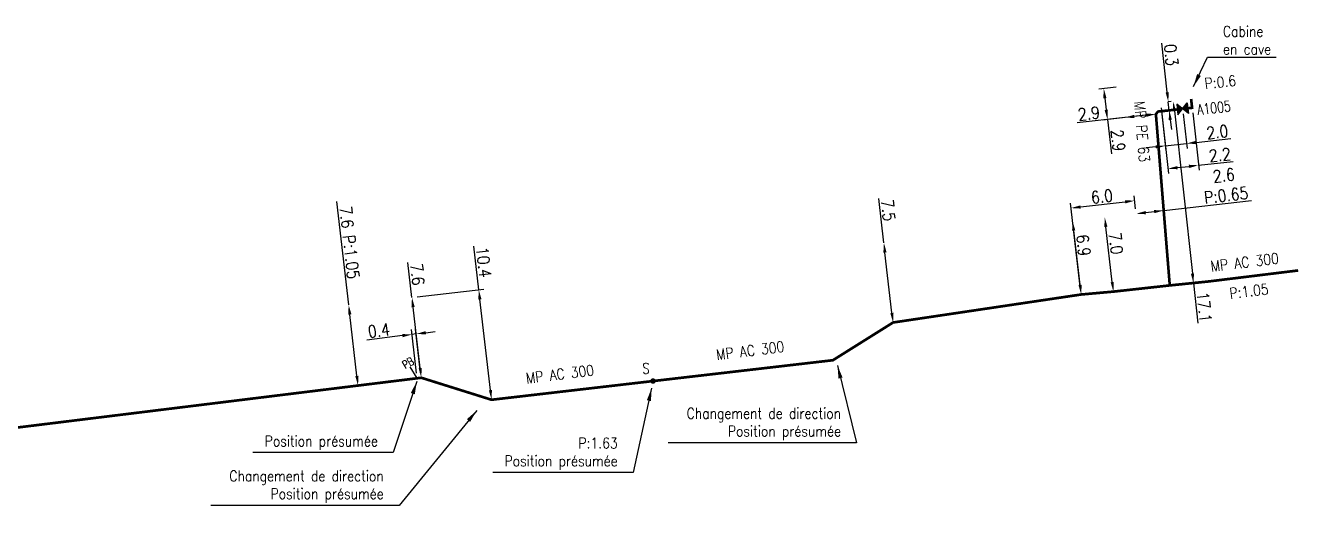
# Model space of a CAD drawing. Header units: millimetres. Extents: x 184000 to 185000, y 128000 to 129000.
# Drawn here: x 184880.8 to 185000.1, y 128707.7 to 128754.2 of the extents above; entities that cross this region are included whole.
import ezdxf
from ezdxf.enums import TextEntityAlignment as Align

# ---------------------------------------------------------------- set-up
doc = ezdxf.new("R2010")
doc.units = ezdxf.units.MM
doc.header["$PDMODE"] = 34
doc.linetypes.add('L_25_PE', pattern=[2000, 1000, 1000])
doc.layers.get('0').update_dxf_attribs({"linetype": 'CONTINUOUS'})
doc.layers.get('DEFPOINTS').update_dxf_attribs({"linetype": 'CONTINUOUS'})
for name, color, linetype in [('G_120', 4, 'CONTINUOUS'), ('G_300', 7, 'CONTINUOUS'), ('G_340', 7, 'CONTINUOUS'), ('G_900', 7, 'CONTINUOUS')]:
    doc.layers.add(name, color=color, linetype=linetype)
doc.styles.add('G_ROMANS', font='ROMANS.SHX', dxfattribs={"width": 0.75})
doc.styles.get("Standard").update_dxf_attribs({"font": 'romans.shx', "width": 0.85})
doc.linetypes.add('G_typB_AP', pattern='A,5,-0.3,["o",Standard,S=1.5,R=0,X=0,Y=-0.5],-1.65', length=6.95)
doc.dimstyles.get("Standard").update_dxf_attribs({"dimtxt": 1.5, "dimasz": 1.2, "dimexe": 0.625, "dimexo": 0.625, "dimgap": 0.25, "dimtad": 1, "dimdec": 1, "dimzin": 0, "dimdsep": 46, "dimtxsty": 'Standard', "dimcen": -0.5, "dimadec": 0, "dimazin": 0, "dimtfac": 1, "dimtdec": 1, "dimtmove": 0, "dimatfit": 3, "dimfxl": 0, "dimtolj": 1, "dimtzin": 0, "dimarcsym": 0})

# ---------------------------------------------------------------- blocks, each defined once
blk = doc.blocks.new('G_340_13')
at = {"color": 0, "linetype": 'Continuous', "flags": 128}
blk.add_lwpolyline([(0, 0), (0, 1.25)], dxfattribs=at)
at = {"color": 0, "linetype": 'Continuous', "style": 'G_ROMANS', "width": 0.75}
blk.add_text('PB', height=0.75, dxfattribs=at).set_placement((0, 1.66), align=Align.MIDDLE)
at = {"color": 0, "linetype": 'Continuous', "width": 0.75, "flags": 3}
for tag, p in [('DEF_LEG', (0, -3.42)), ('DEF_TYPE', (0, -5.56))]:
    blk.add_attdef(tag, text='', height=1.2, dxfattribs=at).set_placement(p, align=Align.MIDDLE)
blk = doc.blocks.new('G_300_11')
at = {"color": 0, "linetype": 'Continuous', "const_width": 0.248, "flags": 128}
blk.add_lwpolyline([(-0.13, 0, 1), (0.13, 0, 1)], format="xyb", close=True, dxfattribs=at)
at = {"linetype": 'Continuous', "style": 'G_ROMANS', "width": 0.75}
blk.add_attdef('S', text='', height=1, dxfattribs=at).set_placement((0, 1.35), align=Align.MIDDLE_CENTER)
at = {"color": 0, "linetype": 'Continuous', "width": 0.75, "flags": 3}
for tag, p in [('DEF_LEG', (0, -5)), ('DEF_COUP', (0, -7.5)), ('DEF_TYPE', (0, -10))]:
    blk.add_attdef(tag, text='', height=1.2, dxfattribs=at).set_placement(p, align=Align.MIDDLE)
blk = doc.blocks.new('*D335')
at = {"layer": 'DEFPOINTS', "color": 0, "linetype": 'Continuous', "transparency": 16777216}
for p in [(184911.05, 128728.09), (184911.05, 128728.09), (184911.92, 128720.54)]:
    blk.add_point(p, dxfattribs=at)
at = {"layer": 'G_120', "color": 0, "linetype": 'Continuous', "lineweight": -2, "transparency": 16777216}
for p, q in [((184911.05, 128728.09), (184909.93, 128737.76)), ((184911.82, 128721.44), (184911.15, 128727.2))]:
    blk.add_line(p, q, dxfattribs=at)
at = {"layer": 'G_120', "color": 0, "linetype": 'Continuous', "transparency": 16777216}
for points in [[(184911.3, 128727.22), (184911, 128727.18), (184911.05, 128728.09)], [(184911.97, 128721.45), (184911.67, 128721.42), (184911.92, 128720.54)]]:
    blk.add_solid(points, dxfattribs=at)
at = {"layer": 'G_120', "color": 0, "linetype": 'Continuous', "transparency": 16777216, "insert": (184911.13, 128733.91), "char_height": 1.125, "attachment_point": 5, "rotation": 276.5939}
blk.add_mtext('\\A1;7.6 P:1.05', dxfattribs=at)
blk = doc.blocks.new('*D336')
at = {"layer": 'DEFPOINTS', "color": 0, "linetype": 'Continuous', "transparency": 16777216}
for p in [(184916.98, 128728.78), (184916.98, 128728.78), (184917.85, 128721.27)]:
    blk.add_point(p, dxfattribs=at)
at = {"layer": 'G_120', "color": 0, "linetype": 'Continuous', "lineweight": -2, "transparency": 16777216}
for p, q in [((184916.98, 128728.78), (184916.6, 128732.04)), ((184917.75, 128722.16), (184917.08, 128727.88))]:
    blk.add_line(p, q, dxfattribs=at)
at = {"layer": 'G_120', "color": 0, "linetype": 'Continuous', "transparency": 16777216}
for points in [[(184917.23, 128727.9), (184916.93, 128727.87), (184916.98, 128728.78)], [(184917.89, 128722.18), (184917.6, 128722.15), (184917.85, 128721.27)]]:
    blk.add_solid(points, dxfattribs=at)
at = {"layer": 'G_120', "color": 0, "linetype": 'Continuous', "transparency": 16777216, "insert": (184917.49, 128730.94), "char_height": 1.125, "attachment_point": 5, "rotation": 276.5939}
blk.add_mtext('\\A1;7.6', dxfattribs=at)
blk = doc.blocks.new('*D337')
at = {"layer": 'DEFPOINTS', "color": 0, "linetype": 'Continuous', "transparency": 16777216}
for p in [(184961.19, 128733.89), (184961.19, 128733.89), (184962.05, 128726.44)]:
    blk.add_point(p, dxfattribs=at)
at = {"layer": 'G_120', "color": 0, "linetype": 'Continuous', "lineweight": -2, "transparency": 16777216}
for p, q in [((184961.19, 128733.89), (184960.71, 128738.04)), ((184961.94, 128727.33), (184961.29, 128732.99))]:
    blk.add_line(p, q, dxfattribs=at)
at = {"layer": 'G_120', "color": 0, "linetype": 'Continuous', "transparency": 16777216}
for points in [[(184961.44, 128733.01), (184961.14, 128732.98), (184961.19, 128733.89)], [(184962.09, 128727.35), (184961.79, 128727.31), (184962.05, 128726.44)]]:
    blk.add_solid(points, dxfattribs=at)
at = {"layer": 'G_120', "color": 0, "linetype": 'Continuous', "transparency": 16777216, "insert": (184961.59, 128736.94), "char_height": 1.125, "attachment_point": 5, "rotation": 276.5939}
blk.add_mtext('\\A1;7.5', dxfattribs=at)
blk = doc.blocks.new('*D352')
at = {"layer": 'DEFPOINTS', "color": 0, "linetype": 'Continuous', "transparency": 16777216}
for p in [(184984.68, 128737.84), (184984.82, 128736.62), (184979.67, 128729.06)]:
    blk.add_point(p, dxfattribs=at)
at = {"layer": 'G_120', "color": 0, "linetype": 'Continuous', "lineweight": -2, "transparency": 16777216}
for p, q in [((184979.62, 128729.52), (184978.66, 128737.61)), ((184979.61, 128737.25), (184983.78, 128737.73)), ((184984.77, 128737.09), (184984.62, 128738.3))]:
    blk.add_line(p, q, dxfattribs=at)
at = {"layer": 'G_120', "color": 0, "linetype": 'Continuous', "transparency": 16777216}
for points in [[(184979.59, 128737.4), (184979.63, 128737.1), (184978.72, 128737.15)], [(184983.77, 128737.88), (184983.8, 128737.58), (184984.68, 128737.84)]]:
    blk.add_solid(points, dxfattribs=at)
at = {"layer": 'G_120', "color": 0, "linetype": 'Continuous', "transparency": 16777216, "insert": (184981.61, 128738.24), "char_height": 1.125, "attachment_point": 5, "rotation": 6.5939}
blk.add_mtext('\\A1;6.0', dxfattribs=at)
blk = doc.blocks.new('*D353')
at = {"layer": 'DEFPOINTS', "color": 0, "linetype": 'Continuous', "transparency": 16777216}
for p in [(184988.3, 128747.14), (184988.56, 128747.17), (184991.6, 128730.28)]:
    blk.add_point(p, dxfattribs=at)
at = {"layer": 'G_120', "color": 0, "linetype": 'Continuous', "lineweight": -2, "transparency": 16777216}
for p, q in [((184988.1, 128747.12), (184987.83, 128747.09)), ((184988.4, 128746.24), (184990.09, 128731.02)), ((184991.14, 128730.23), (184989.73, 128730.07)), ((184990.19, 128730.12), (184990.61, 128726.37))]:
    blk.add_line(p, q, dxfattribs=at)
at = {"layer": 'G_120', "color": 0, "linetype": 'Continuous', "transparency": 16777216}
for points in [[(184988.54, 128746.26), (184988.25, 128746.23), (184988.3, 128747.14)], [(184990.24, 128731.03), (184989.95, 128731), (184990.19, 128730.12)]]:
    blk.add_solid(points, dxfattribs=at)
at = {"layer": 'G_120', "color": 0, "linetype": 'Continuous', "transparency": 16777216, "insert": (184991.2, 128727.88), "char_height": 1.125, "attachment_point": 5, "rotation": 276.369}
blk.add_mtext('\\A1;17.1', dxfattribs=at)
blk = doc.blocks.new('*D354')
at = {"layer": 'DEFPOINTS', "color": 0, "linetype": 'Continuous', "transparency": 16777216}
for p in [(184978.86, 128735.93), (184978.86, 128735.93), (184979.67, 128729.06)]:
    blk.add_point(p, dxfattribs=at)
at = {"layer": 'G_120', "color": 0, "linetype": 'Continuous', "lineweight": -2, "transparency": 16777216}
blk.add_line((184979.57, 128729.95), (184978.97, 128735.04), dxfattribs=at)
at = {"layer": 'G_120', "color": 0, "linetype": 'Continuous', "transparency": 16777216}
for points in [[(184979.12, 128735.06), (184978.82, 128735.02), (184978.86, 128735.93)], [(184979.72, 128729.97), (184979.42, 128729.94), (184979.67, 128729.06)]]:
    blk.add_solid(points, dxfattribs=at)
at = {"layer": 'G_120', "color": 0, "linetype": 'Continuous', "transparency": 16777216, "insert": (184979.89, 128733.66), "char_height": 1.125, "attachment_point": 5, "rotation": 276.7444}
blk.add_mtext('\\A1;6.9', dxfattribs=at)
blk = doc.blocks.new('*D690')
at = {"layer": 'DEFPOINTS', "color": 0, "linetype": 'Continuous', "transparency": 16777216}
for p in [(184917.37, 128725.37), (184917.45, 128721.22), (184917.85, 128721.27)]:
    blk.add_point(p, dxfattribs=at)
at = {"layer": 'G_340', "color": 0, "linetype": 'Continuous', "lineweight": -2, "transparency": 16777216}
for p, q in [((184917.4, 128721.69), (184916.92, 128725.78)), ((184917.37, 128725.37), (184916.98, 128725.32)), ((184917.79, 128721.73), (184917.32, 128725.83)), ((184918.27, 128725.48), (184919.16, 128725.59)), ((184916.08, 128725.21), (184912.76, 128724.8))]:
    blk.add_line(p, q, dxfattribs=at)
at = {"layer": 'G_340', "color": 0, "linetype": 'Continuous', "transparency": 16777216}
for points in [[(184918.25, 128725.63), (184918.29, 128725.33), (184917.37, 128725.37)], [(184916.07, 128725.36), (184916.1, 128725.06), (184916.98, 128725.32)]]:
    blk.add_solid(points, dxfattribs=at)
at = {"layer": 'G_340', "color": 0, "linetype": 'Continuous', "transparency": 16777216, "insert": (184913.87, 128725.69), "char_height": 1.125, "attachment_point": 5, "rotation": 6.9778}
blk.add_mtext('\\A1;0.4', dxfattribs=at)
blk = doc.blocks.new('*D710')
at = {"layer": 'DEFPOINTS', "color": 0, "linetype": 'Continuous', "transparency": 16777216}
for p in [(184923.24, 128729.5), (184916.98, 128728.78), (184924.43, 128719.21)]:
    blk.add_point(p, dxfattribs=at)
at = {"layer": 'G_120', "color": 0, "linetype": 'Continuous', "lineweight": -2, "transparency": 16777216}
for p, q in [((184923.24, 128729.5), (184922.77, 128733.57)), ((184917.45, 128728.83), (184923.7, 128729.56)), ((184924.33, 128720.1), (184923.34, 128728.61))]:
    blk.add_line(p, q, dxfattribs=at)
at = {"layer": 'G_120', "color": 0, "linetype": 'Continuous', "transparency": 16777216}
for points in [[(184923.49, 128728.62), (184923.19, 128728.59), (184923.24, 128729.5)], [(184924.47, 128720.12), (184924.18, 128720.09), (184924.43, 128719.21)]]:
    blk.add_solid(points, dxfattribs=at)
at = {"layer": 'G_120', "color": 0, "linetype": 'Continuous', "transparency": 16777216, "insert": (184923.7, 128732.07), "char_height": 1.125, "attachment_point": 5, "rotation": 276.5939}
blk.add_mtext('\\A1;10.4', dxfattribs=at)
blk = doc.blocks.new('*D773')
at = {"layer": 'DEFPOINTS', "color": 0, "linetype": 'Continuous', "transparency": 16777216}
for p in [(184981.79, 128748.32), (184983.42, 128748.5), (184986.67, 128745.94)]:
    blk.add_point(p, dxfattribs=at)
at = {"layer": 'G_120', "color": 0, "linetype": 'Continuous', "lineweight": -2, "transparency": 16777216}
for p, q in [((184982.95, 128748.45), (184981.32, 128748.26)), ((184981.89, 128747.42), (184982.02, 128746.33)), ((184986.2, 128745.89), (184981.66, 128745.38)), ((184982.13, 128745.44), (184982.51, 128742.23))]:
    blk.add_line(p, q, dxfattribs=at)
at = {"layer": 'G_120', "color": 0, "linetype": 'Continuous', "transparency": 16777216}
for points in [[(184982.04, 128747.44), (184981.74, 128747.4), (184981.79, 128748.32)], [(184982.17, 128746.35), (184981.87, 128746.31), (184982.13, 128745.44)]]:
    blk.add_solid(points, dxfattribs=at)
at = {"layer": 'G_120', "color": 0, "linetype": 'Continuous', "transparency": 16777216, "insert": (184983.12, 128743.47), "char_height": 1.125, "attachment_point": 5, "rotation": 276.7444}
blk.add_mtext('\\A1;2.9', dxfattribs=at)
blk = doc.blocks.new('*D774')
at = {"layer": 'DEFPOINTS', "color": 0, "linetype": 'Continuous', "transparency": 16777216}
for p in [(184986.67, 128745.94), (184983.76, 128745.62), (184983.76, 128745.62)]:
    blk.add_point(p, dxfattribs=at)
at = {"layer": 'G_120', "color": 0, "linetype": 'Continuous', "lineweight": -2, "transparency": 16777216}
for p, q in [((184985.77, 128745.84), (184984.65, 128745.72)), ((184983.76, 128745.62), (184979.31, 128745.12))]:
    blk.add_line(p, q, dxfattribs=at)
at = {"layer": 'G_120', "color": 0, "linetype": 'Continuous', "transparency": 16777216}
for points in [[(184984.63, 128745.87), (184984.67, 128745.57), (184983.76, 128745.62)], [(184985.76, 128745.99), (184985.79, 128745.69), (184986.67, 128745.94)]]:
    blk.add_solid(points, dxfattribs=at)
at = {"layer": 'G_120', "color": 0, "linetype": 'Continuous', "transparency": 16777216, "insert": (184980.39, 128746), "char_height": 1.125, "attachment_point": 5, "rotation": 6.3683}
blk.add_mtext('\\A1;2.9', dxfattribs=at)
blk = doc.blocks.new('*D775')
at = {"layer": 'DEFPOINTS', "color": 0, "linetype": 'Continuous', "transparency": 16777216}
for p in [(184984.82, 128736.62), (184984.82, 128736.62), (184987.4, 128736.92)]:
    blk.add_point(p, dxfattribs=at)
at = {"layer": 'G_120', "color": 0, "linetype": 'Continuous', "lineweight": -2, "transparency": 16777216}
for p, q in [((184987.4, 128736.92), (184995.64, 128737.87)), ((184985.72, 128736.72), (184986.51, 128736.82))]:
    blk.add_line(p, q, dxfattribs=at)
at = {"layer": 'G_120', "color": 0, "linetype": 'Continuous', "transparency": 16777216}
for points in [[(184985.7, 128736.87), (184985.73, 128736.57), (184984.82, 128736.62)], [(184986.49, 128736.96), (184986.53, 128736.67), (184987.4, 128736.92)]]:
    blk.add_solid(points, dxfattribs=at)
at = {"layer": 'G_120', "color": 0, "linetype": 'Continuous', "transparency": 16777216, "insert": (184993.14, 128739.28), "char_height": 1.125, "attachment_point": 5, "rotation": 6.5939}
blk.add_mtext('\\A1;2.6\\PP:0.65', dxfattribs=at)
blk = doc.blocks.new('*D776')
at = {"layer": 'DEFPOINTS', "color": 0, "linetype": 'Continuous', "transparency": 16777216}
for p in [(184987.83, 128747.09), (184987.83, 128747.09), (184987.92, 128746.29)]:
    blk.add_point(p, dxfattribs=at)
at = {"layer": 'G_120', "color": 0, "linetype": 'Continuous', "lineweight": -2, "transparency": 16777216}
for p, q in [((184987.73, 128747.98), (184987.22, 128752.57)), ((184987.92, 128746.29), (184987.83, 128747.09)), ((184988.02, 128745.4), (184988.12, 128744.5))]:
    blk.add_line(p, q, dxfattribs=at)
at = {"layer": 'G_120', "color": 0, "linetype": 'Continuous', "transparency": 16777216}
for points in [[(184987.88, 128748), (184987.58, 128747.96), (184987.83, 128747.09)], [(184988.17, 128745.41), (184987.87, 128745.38), (184987.92, 128746.29)]]:
    blk.add_solid(points, dxfattribs=at)
at = {"layer": 'G_120', "color": 0, "linetype": 'Continuous', "transparency": 16777216, "insert": (184988.1, 128751.47), "char_height": 1.125, "attachment_point": 5, "rotation": 276.369}
blk.add_mtext('\\A1;0.3', dxfattribs=at)
blk = doc.blocks.new('*D777')
at = {"layer": 'DEFPOINTS', "color": 0, "linetype": 'Continuous', "transparency": 16777216}
for p in [(184987.1, 128747), (184989.17, 128746.43), (184987.55, 128742.97)]:
    blk.add_point(p, dxfattribs=at)
at = {"layer": 'G_300', "color": 0, "linetype": 'Continuous', "lineweight": -2, "transparency": 16777216}
for p, q in [((184987.15, 128746.54), (184987.6, 128742.5)), ((184989.23, 128745.97), (184989.59, 128742.72)), ((184990.43, 128743.29), (184993.69, 128743.65)), ((184986.65, 128742.87), (184985.76, 128742.77)), ((184987.55, 128742.97), (184989.54, 128743.19))]:
    blk.add_line(p, q, dxfattribs=at)
at = {"layer": 'G_300', "color": 0, "linetype": 'Continuous', "transparency": 16777216}
for points in [[(184990.41, 128743.44), (184990.45, 128743.14), (184989.54, 128743.19)], [(184986.64, 128743.02), (184986.67, 128742.72), (184987.55, 128742.97)]]:
    blk.add_solid(points, dxfattribs=at)
at = {"layer": 'G_300', "color": 0, "linetype": 'Continuous', "transparency": 16777216, "insert": (184992.42, 128744.27), "char_height": 1.125, "attachment_point": 5, "rotation": 6.369}
blk.add_mtext('\\A1;2.0', dxfattribs=at)
blk = doc.blocks.new('G_300_04')
at = {"linetype": 'Continuous'}
h = blk.add_hatch(color=0, dxfattribs=at)
h.paths.add_polyline_path([(-0.5, 0.5), (-0.5, -0.5), (0, 0)])
h.paths.add_polyline_path([(0.5, 0.5), (0, 0), (0.5, -0.5)])
at = {"color": 0, "linetype": 'Continuous', "flags": 128}
blk.add_lwpolyline([(-0.5, -0.5), (0.5, 0.5), (0.5, -0.5), (-0.5, 0.5)], close=True, dxfattribs=at)
at = {"color": 0, "linetype": 'Continuous', "width": 0.75}
blk.add_attdef('NUM', text='', height=1, dxfattribs=at).set_placement((0, 1.78), align=Align.MIDDLE_CENTER)
at = {"color": 0, "linetype": 'Continuous', "width": 0.75, "flags": 3}
for tag, p in [('DEF_LEG', (0, -5)), ('DEF_COUP', (0, -7.5)), ('DEF_TYPE', (0, -10))]:
    blk.add_attdef(tag, text='', height=1.2, dxfattribs=at).set_placement(p, align=Align.MIDDLE)
blk = doc.blocks.new('*D778')
at = {"layer": 'DEFPOINTS', "color": 0, "linetype": 'Continuous', "transparency": 16777216}
for p in [(184987.1, 128747), (184990.06, 128746.53), (184987.79, 128740.83)]:
    blk.add_point(p, dxfattribs=at)
at = {"layer": 'G_120', "color": 0, "linetype": 'Continuous', "lineweight": -2, "transparency": 16777216}
for p, q in [((184987.15, 128746.54), (184987.84, 128740.37)), ((184990.12, 128746.06), (184990.72, 128740.69)), ((184988.68, 128740.93), (184989.77, 128741.05)), ((184990.66, 128741.15), (184993.92, 128741.52))]:
    blk.add_line(p, q, dxfattribs=at)
at = {"layer": 'G_120', "color": 0, "linetype": 'Continuous', "transparency": 16777216}
for points in [[(184988.67, 128741.08), (184988.7, 128740.78), (184987.79, 128740.83)], [(184989.75, 128741.2), (184989.79, 128740.9), (184990.66, 128741.15)]]:
    blk.add_solid(points, dxfattribs=at)
at = {"layer": 'G_120', "color": 0, "linetype": 'Continuous', "transparency": 16777216, "insert": (184992.66, 128742.13), "char_height": 1.125, "attachment_point": 5, "rotation": 6.369}
blk.add_mtext('\\A1;2.2', dxfattribs=at)
blk = doc.blocks.new('*D779')
at = {"layer": 'DEFPOINTS', "color": 0, "linetype": 'Continuous', "transparency": 16777216}
for p in [(184981.88, 128736.28), (184981.88, 128736.28), (184982.69, 128729.33)]:
    blk.add_point(p, dxfattribs=at)
at = {"layer": 'G_120', "color": 0, "linetype": 'Continuous', "lineweight": -2, "transparency": 16777216}
blk.add_line((184982.58, 128730.22), (184981.98, 128735.39), dxfattribs=at)
at = {"layer": 'G_120', "color": 0, "linetype": 'Continuous', "transparency": 16777216}
for points in [[(184982.13, 128735.4), (184981.84, 128735.37), (184981.88, 128736.28)], [(184982.73, 128730.24), (184982.43, 128730.2), (184982.69, 128729.33)]]:
    blk.add_solid(points, dxfattribs=at)
at = {"layer": 'G_120', "color": 0, "linetype": 'Continuous', "transparency": 16777216, "insert": (184982.92, 128733.84), "char_height": 1.125, "attachment_point": 5, "rotation": 276.5939}
blk.add_mtext('\\A1;7.0', dxfattribs=at)

msp = doc.modelspace()

# ---------------------------------------------------------------- linework, layer by layer
at = {"layer": 'G_120', "linetype": 'L_25_PE', "ltscale": 0.5, "flags": 128}
msp.add_lwpolyline([(184989.67, 128746.49, 0.25, 0.25, 0), (184990.06, 128746.53, 0.25, 0.25, 0), (184989.97, 128747.36, 0.25, 0.25, 0)], format="xyseb", dxfattribs=at)
at = {"layer": 'G_120', "linetype": 'L_25_PE', "ltscale": 0.5, "const_width": 0.25, "flags": 128}
msp.add_lwpolyline([(184987.97, 128729.91), (184987.4, 128736.92), (184986.67, 128745.94), (184986.87, 128746.18), (184987.92, 128746.29), (184988.68, 128746.38)], dxfattribs=at)
at = {"layer": 'G_120', "linetype": 'G_typB_AP', "const_width": 0.25}
msp.add_lwpolyline([(185000, 128731.31), (184991.6, 128730.28), (184987.97, 128729.91), (184982.69, 128729.33), (184979.67, 128729.06), (184962.05, 128726.44), (184956.41, 128722.91), (184939.56, 128720.96), (184924.43, 128719.21), (184917.85, 128721.27), (184917.45, 128721.22), (184911.92, 128720.54), (184876.41, 128716.17), (184837.38, 128711.54), (184807.2, 128707.97), (184806.85, 128707.92), (184806.75, 128707.91), (184806.65, 128707.9), (184806.23, 128707.85)], dxfattribs=at)

# ---------------------------------------------------------------- block references
at = {"layer": 'G_300', "ltscale": 0.5}
ref = msp.add_blockref('G_300_04', (184989.17, 128746.43), dxfattribs=dict(at, rotation=6.368565139165935))
ref.add_attrib('NUM', 'A1005', dxfattribs={"layer": '0', "color": 0, "linetype": 'Continuous', "height": 1, "rotation": 6.3686, "width": 0.75}).set_placement((184992.11, 128746.53), align=Align.MIDDLE_CENTER)
at = {"layer": 'G_300'}
ref = msp.add_blockref('G_300_11', (184939.56, 128720.96), dxfattribs=dict(at, rotation=28.93564223934302))
ref.add_attrib('S', 'S', dxfattribs={"layer": '0', "linetype": 'Continuous', "height": 1, "style": 'G_ROMANS', "width": 0.75}).set_placement((184938.9, 128722.14), align=Align.MIDDLE_CENTER)
at = {"layer": 'G_340', "rotation": 30.25375200923275}
msp.add_blockref('G_340_13', (184917.45, 128721.22), dxfattribs=at)

# ---------------------------------------------------------------- texts
at = {"layer": 'G_120', "linetype": 'Continuous', "width": 0.85}
for s, rotation, p in [('P:0.6', 5.9673, (184992.7, 128748.94)), ('MP PE 63', 274.6559, (184985.37, 128744.31)), ('MP AC 300', 6.9844, (184994.99, 128732.08)), ('P:1.05', 6.9844, (184995.39, 128729.37)), ('MP AC 300', 7.0804, (184948.66, 128723.81)), ('MP AC 300', 7.0804, (184930.84, 128721.61))]:
    msp.add_text(s, height=1, rotation=rotation, dxfattribs=at).set_placement(p, align=Align.MIDDLE)
at = {"layer": 'G_120', "linetype": 'Continuous', "char_height": 1, "attachment_point": 6}
for insert in [(184957.17, 128716.94), (184914.33, 128711.08)]:
    msp.add_mtext('Changement de direction\\PPosition présumée', dxfattribs=dict(at, insert=insert))
at = {"layer": 'G_300', "linetype": 'Continuous', "insert": (184936.25, 128714.99), "char_height": 1, "attachment_point": 6}
msp.add_mtext('\\PP:1.63\\PPosition présumée', dxfattribs=at)
at = {"layer": 'G_340', "linetype": 'Continuous', "insert": (184913.78, 128715.18), "char_height": 1, "attachment_point": 6}
msp.add_mtext('Position présumée', dxfattribs=at)
at = {"layer": 'G_900', "linetype": 'Continuous', "insert": (184992.95, 128752.85), "char_height": 1, "attachment_point": 4}
msp.add_mtext('Cabine\\Pen cave', dxfattribs=at)

# ---------------------------------------------------------------- dimensions: what is measured, and where the dimension line sits
at = {"layer": 'G_120', "linetype": 'Continuous'}
for base, p1, p2, angle, text, override, picture, middle in [((184987.83, 128747.09), (184987.92, 128746.29), (184987.83, 128747.09), 276.369, '0.3', {"dimscale": 0.75, "dimatfit": 0}, '*D776', (184987.35, 128751.39)), ((184987.79, 128740.83), (184990.06, 128746.53), (184987.1, 128747), 6.369, '2.2', {"dimscale": 0.75}, '*D778', (184992.74, 128741.39)), ((184984.82, 128736.62), (184987.4, 128736.92), (184984.82, 128736.62), 6.5939, '<>\\PP:0.65', {"dimscale": 0.75}, '*D775', (184993.33, 128737.6)), ((184911.05, 128728.09), (184911.92, 128720.54), (184911.05, 128728.09), 276.5939, '<> P:1.05', {"dimscale": 0.75}, '*D335', (184910.39, 128733.82))]:
    dim = msp.add_linear_dim(base=base, p1=p1, p2=p2, angle=angle, text=text, dimstyle='Standard', override=override, dxfattribs=at)
    dim.commit()
    dim.dimension.update_dxf_attribs({"geometry": picture, "text_midpoint": middle, "dimtype": 160})
for base, p1, p2, angle, override, picture, middle in [((184981.79, 128748.32), (184986.67, 128745.94), (184983.42, 128748.5), 276.7444, {"dimscale": 0.75}, '*D773', (184982.37, 128743.38)), ((184988.3, 128747.14), (184991.6, 128730.28), (184988.56, 128747.17), 276.369, {"dimscale": 0.75}, '*D353', (184990.45, 128727.8)), ((184983.76, 128745.62), (184986.67, 128745.94), (184983.76, 128745.62), 6.3683, {"dimscale": 0.75}, '*D774', (184980.47, 128745.25)), ((184961.19, 128733.89), (184962.05, 128726.44), (184961.19, 128733.89), 276.5939, {"dimscale": 0.75}, '*D337', (184960.84, 128736.86)), ((184981.88, 128736.28), (184982.69, 128729.33), (184981.88, 128736.28), 276.5939, {"dimscale": 0.75, "dimatfit": 0}, '*D779', (184982.17, 128733.76)), ((184978.86, 128735.93), (184979.67, 128729.06), (184978.86, 128735.93), 276.7444, {"dimscale": 0.75}, '*D354', (184979.14, 128733.57)), ((184923.24, 128729.5), (184924.43, 128719.21), (184916.98, 128728.78), 276.5939, {"dimscale": 0.75}, '*D710', (184922.95, 128731.98)), ((184916.98, 128728.78), (184917.85, 128721.27), (184916.98, 128728.78), 276.5939, {"dimscale": 0.75}, '*D336', (184916.74, 128730.85))]:
    dim = msp.add_linear_dim(base=base, p1=p1, p2=p2, angle=angle, dimstyle='Standard', override=override, dxfattribs=at)
    dim.commit()
    dim.dimension.update_dxf_attribs({"geometry": picture, "text_midpoint": middle, "dimtype": 160})
dim = msp.add_linear_dim(base=(184984.68, 128737.84), p1=(184979.67, 128729.06), p2=(184984.82, 128736.62), angle=186.5939, dimstyle='Standard', override={"dimscale": 0.75}, dxfattribs=at)
dim.commit()
dim.dimension.update_dxf_attribs({"geometry": '*D352', "text_midpoint": (184981.61, 128738.24)})
at = {"layer": 'G_300', "linetype": 'Continuous'}
dim = msp.add_linear_dim(base=(184987.55, 128742.97), p1=(184989.17, 128746.43), p2=(184987.1, 128747), angle=6.369, dimstyle='Standard', override={"dimscale": 0.75}, dxfattribs=at)
dim.commit()
dim.dimension.update_dxf_attribs({"geometry": '*D777', "text_midpoint": (184992.51, 128743.52), "dimtype": 160})
at = {"layer": 'G_340', "linetype": 'Continuous'}
dim = msp.add_linear_dim(base=(184917.37, 128725.37), p1=(184917.45, 128721.22), p2=(184917.85, 128721.27), angle=186.9778, dimstyle='Standard', override={"dimscale": 0.75, "dimatfit": 0}, dxfattribs=at)
dim.commit()
dim.dimension.update_dxf_attribs({"geometry": '*D690', "text_midpoint": (184913.96, 128724.95), "dimtype": 160})

# ---------------------------------------------------------------- leaders
at = {"layer": 'G_120', "linetype": 'Continuous', "annotation_type": 0, "has_hookline": 1, "hookline_direction": 1, "text_width": 16.19}
for points in [[(184956.84, 128722.41), (184958.62, 128715.19), (184957.42, 128715.19)], [(184923.04, 128718.2), (184915.78, 128709.33), (184914.58, 128709.33)]]:
    msp.add_leader(points, dimstyle='Standard', dxfattribs=at)
at = {"layer": 'G_300', "linetype": 'Continuous', "annotation_type": 0, "has_hookline": 1, "hookline_direction": 1, "text_width": 11.7}
msp.add_leader([(184939.43, 128720.3), (184937.7, 128712.41), (184936.5, 128712.41)], dimstyle='Standard', dxfattribs=at)
at = {"layer": 'G_340', "linetype": 'Continuous', "annotation_type": 0, "has_hookline": 1, "hookline_direction": 1, "text_width": 11.7}
msp.add_leader([(184917.43, 128720.92), (184915.23, 128714.26), (184914.03, 128714.26)], dimstyle='Standard', dxfattribs=at)
at = {"layer": 'G_900', "linetype": 'Continuous', "annotation_type": 0, "has_hookline": 1, "hookline_direction": 0, "text_width": 4.98}
msp.add_leader([(184990.19, 128748.52), (184991.5, 128751.27), (184992.7, 128751.27)], dimstyle='Standard', dxfattribs=at)

doc.saveas('drawing.dxf')
